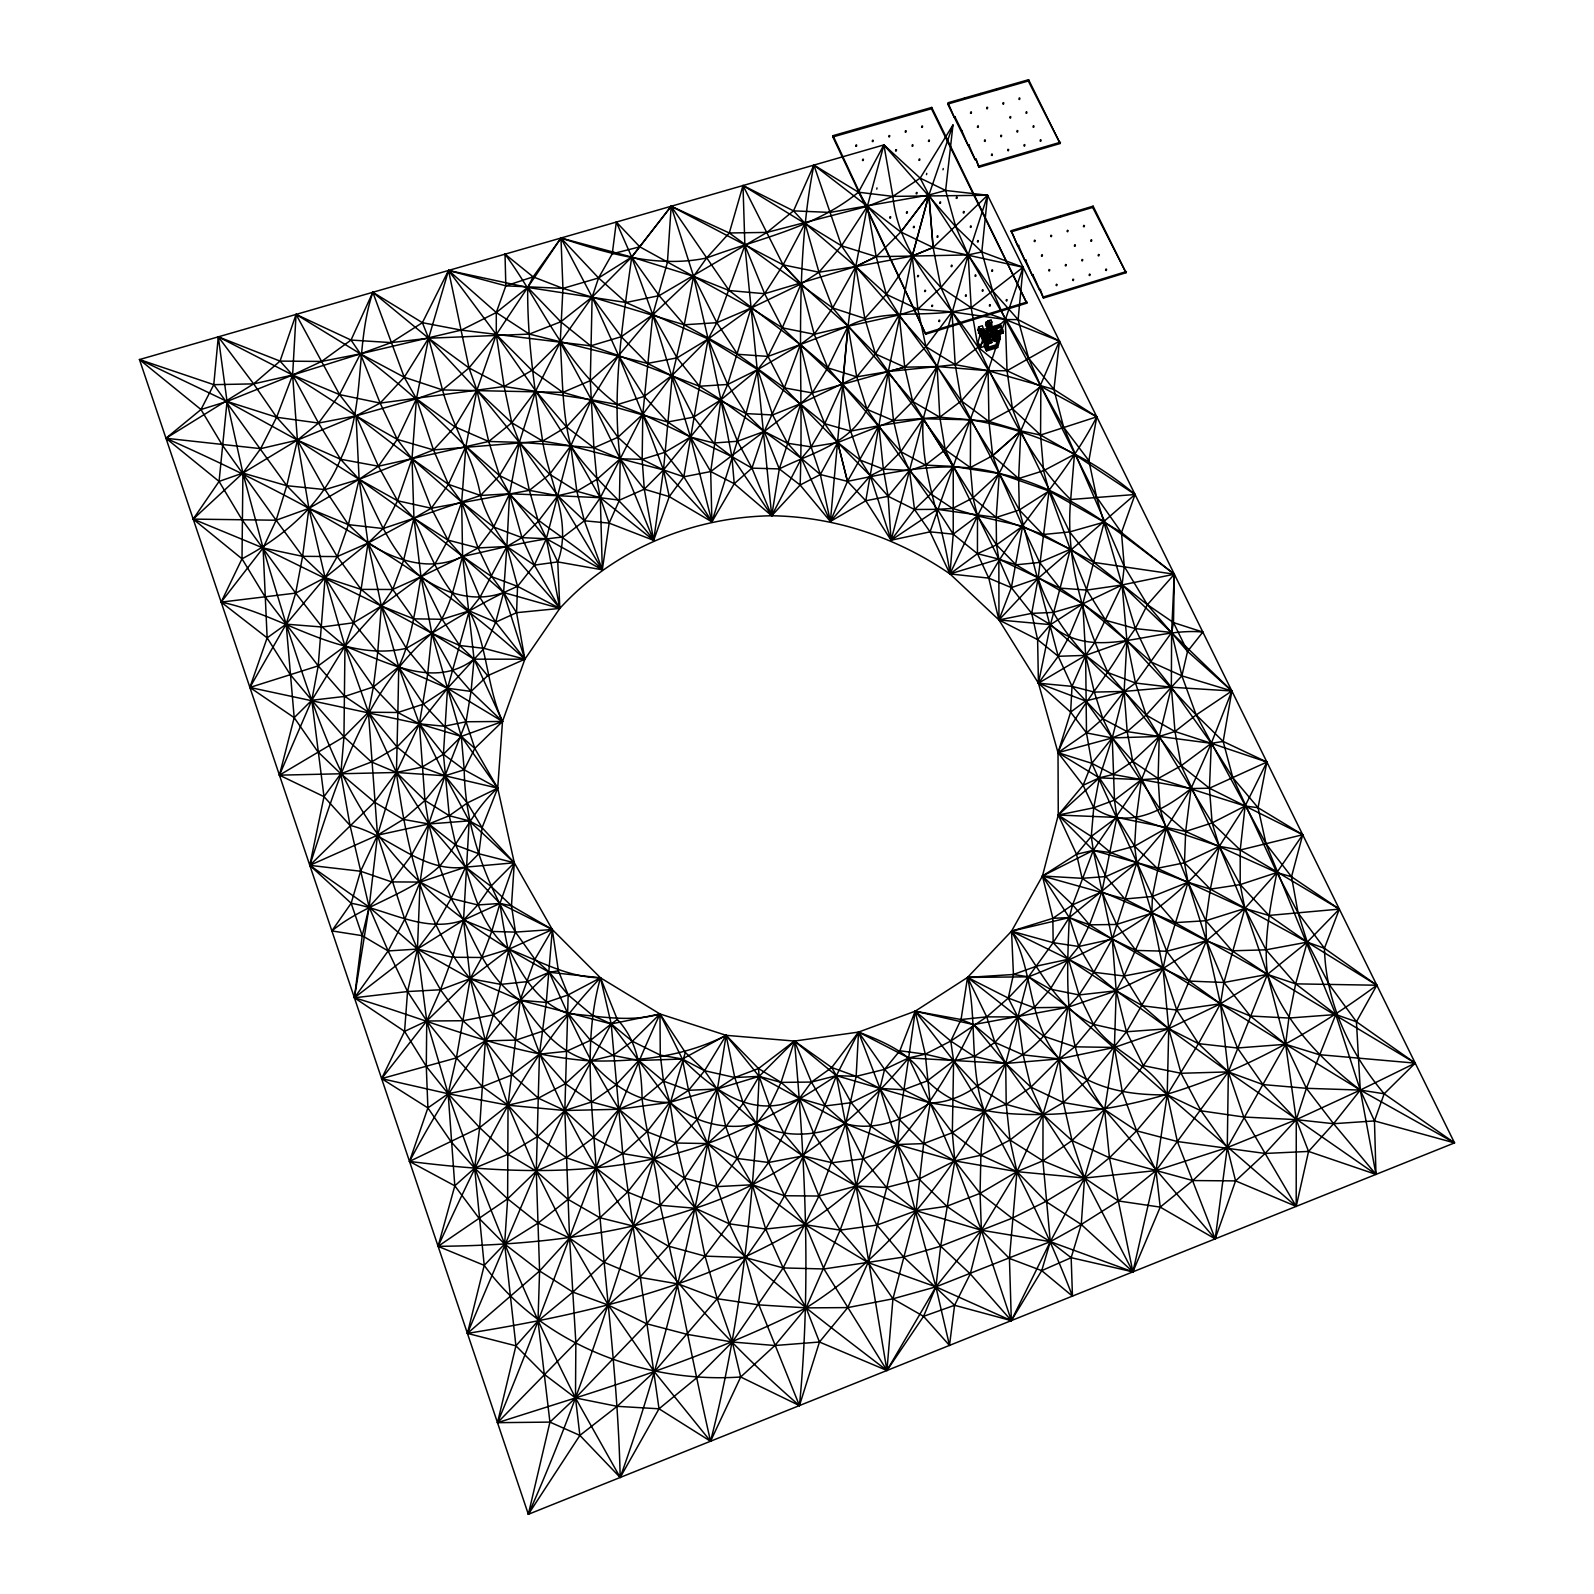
<?xml version="1.0" encoding="UTF-8"?>
<svg xmlns="http://www.w3.org/2000/svg" width="1594" height="1594" viewBox="0 0 1594 1594"><rect width="100%" height="100%" fill="white"/><g stroke="black" fill="none" stroke-linecap="round" stroke-linejoin="round"><path stroke-width="1.5" d="M280.046 361.101L292.619 375.048L356.06 415.855L412.009 458.773L461.682 502.07L506.872 546.503L534.349 565.133L557.761 561.905L602.313 569.815L609.167 523.131L600.3 497.726L596.893 479.376L593.904 447.854L590.298 380.647L592.131 297.062L598.567 277.954L612.255 253.825L616.32 222.044L631.702 257.072L652.783 314.775L690.521 437.075L710.705 471.545L734.236 483.719L771.715 515.759L800.128 485.034C803.954 378.416 792.876 270.582 813.896 165.079L858.469 192.216L892.879 196.381L987.603 195.245L968.196 254.92L937.133 366.56L912.685 401.489L832.646 307.961L729.295 232.983L671.174 206.244L631.702 257.072L592.131 297.062L560.231 342.331L531.898 370.406L504.142 386.505L469.015 367.935L428.607 338.227L372.817 292.28L351.039 340.06L321.589 361.44L292.619 375.048L276.619 417.249L260.659 448.651L242.906 473.079L263.09 547.977L286.163 624.151L294.193 717.659L279.428 775.162L340.837 773.767L371.462 761.972L397.026 746.988L419.361 723.835L447.515 688.249L484.098 648.379L495.694 622.178L516.576 612.674L559.813 608.41C613.81 549.352 692.135 517.014 771.715 515.759C835.674 516.755 897.382 537.776 949.964 573.92L998.84 559.115L1016.036 564.814L1082.824 603.787L1105.698 620.325L1126.918 640.708L1196.177 714.949L1223.176 741.449L1266.891 762.052L1245.113 806.026L1219.31 846.334L1210.324 889.153L1205.861 920.714L1206.439 940.799L1168.741 1028.648L1143.376 1065.649L1122.375 1092.149L1072.025 1140.547L1042.914 1160.831L1016.952 1171.65L980.071 1193.368L946.776 1206.279L916.052 1210.723L876.899 1225.109L840.158 1230.13L805.368 1224.75L765.678 1229.034L729.295 1223.813L695.263 1208.272L660.175 1205.283L627.618 1192.053L596.176 1168.103L566.328 1157.682L537.437 1136.582L508.028 1105.22L482.404 1086.69L456.382 1057.898L426.754 1020.997L407.546 991.548L388.119 950.941L362.237 935.678L331.851 930.916C364.627 903.937 408.343 895.051 439.506 866.279C460.666 841.253 472.561 810.17 497.707 788.133L445.005 775.78L421.912 767.172L397.026 746.988L368.413 712.219L344.842 696.399L318.222 665.874L264.943 596.634L242.009 558.797L242.906 473.079L227.045 401.449L218.298 336.832L280.046 361.101L321.589 361.44L360.443 353.848L461.244 330.117L496.292 312.524L527.694 287.438L560.968 238.024L631.702 257.072L693.569 276.34L729.175 290.546L764.642 293.714L855.759 266.577L912.246 256.076L968.196 254.92L981.804 251.932L1023.089 267.274L1018.108 319.617L1028.668 358.291L1040.862 386.366L1096.533 497.009L1121.479 532.555L1174.32 574.219L1173.503 622.596L1171.61 632.479L1171.351 687.233L1174.997 731.507L1181.214 765.738L1219.31 846.334L1240.192 884.61L1268.944 915.434L1307.239 942.134L1376.837 985.231L1356.434 1021.754L1360.28 1090.077L1375.981 1174.399L1308.554 1151.426L1265.118 1153.458L1177.368 1141.523L1136.642 1130.823L1104.622 1109.623L1059.333 1058.914L1017.849 1016.932L967.538 977.421L915.195 1011.194L858.528 1032.095L794.45 1041.061L726.087 1035.323L659.976 1013.963L600.48 977.819L552.301 929.521L511.475 905.791L490.892 886.264L465.568 867.156L428.766 823.978L396.408 772.472L368.413 712.219L344.962 646.188L325.096 577.606L308.917 508.386L297.401 440.123L292.619 375.048L296.066 314.397L351.039 340.06L391.148 342.61L428.607 338.227L529.328 334.082L647.503 363.392L746.012 413.603L764.223 431.456L801.403 458.454L820.372 474.534L847.47 481.368C896.904 471.206 949.486 459.251 999.299 473.557C1067.063 487.864 1120.562 533.492 1174.32 574.219L1171.61 632.479L1181.891 675.836L1196.177 714.949L1266.054 843.884L1335.752 1014.541L1360.28 1090.077L1374.466 1120.921L1375.981 1174.399L1228.336 1071.905L1116.198 990.771L1068.458 959.229L1011.552 931.175L967.538 977.421L961.062 1019.522L950.781 1041.061L953.611 1060.827L952.335 1132.696L954.806 1160.89L940.679 1246.189L935.897 1286.856L923.564 1316.345L886.941 1370.481L528.351 1514.3L139.475 359.567L883.893 144.915L920.176 178.13L945.64 190.463L987.603 195.245L1454.525 1142.898L886.941 1370.481L819.455 1342.028L774.863 1345.515L732.343 1342.009L687.173 1334.377L646.706 1323.797L608.37 1305.107L572.904 1292.096L539.589 1270.976L504.64 1244.057L479.156 1218.474L454.808 1185.816L409.499 1161.428L427.889 1107.91L426.295 1066.406L426.754 1020.997L417.449 949.068L420.099 882.08L428.766 823.978L445.005 775.78L466.046 721.763L471.067 691.417L474.056 659.179L462.599 556.426L461.682 502.07L465.886 446.34L476.905 390.211L496.292 334.581L527.694 287.438L533.133 276.858L560.968 238.024C607.553 253.366 657.266 268.37 706.62 257.989C758.146 238.701 815.092 227.962 858.469 192.197L883.893 144.915L955.782 226.786L981.804 251.932L992.644 290.925L1023.089 267.274L933.108 247.508L900.789 231.987L813.896 165.079L793.513 210.866L766.953 232.425L659.139 295.647L626.004 302.501L527.694 287.438L448.532 270.442L422.39 322.685L391.148 342.61L360.443 353.848L292.619 375.048L253.645 383.875L213.775 384.672L139.475 359.567L200.983 409.519L222.383 445.204L276.141 520.222L302.601 556.326L325.096 577.606L353.509 622.776L377.698 652.484L398.699 666.91L447.515 688.249L502.508 721.464L497.707 788.133L514.304 862.792L511.475 905.791L515.48 932.111L534.907 959.289L549.352 972.26L568.161 994.915L592.49 1015.338L611.199 1023.926L632.34 1041.261L660.275 1055.089L682.352 1059.014L704.588 1070.71L734.754 1077.524L759.123 1076.368L781.04 1082.386L811.426 1082.067L836.392 1075.651L856.157 1076.349L884.59 1069.355L908.68 1057.918L925.277 1054.172L950.781 1041.061L986.706 1016.872L1008.285 998.083L1028.469 976.823L1053.156 942.672L1069.275 917.586L1072.642 904.814L1093.285 850.359L1141.404 779.665L1159.236 736.448L1171.351 687.233L1181.891 675.836L1187.55 651.388L1202.832 632.061L1173.503 622.596L1147.401 604.704L1094.022 562.423L1042.914 534.528L996.19 517.472L937.352 509.343L914.498 509.482L888.137 496.292L870.304 475.789L784.328 387.88L737.524 354.267L684.244 324.777L562.941 288.394L533.133 276.858L505.019 254.143L505.836 285.844L496.292 312.524L496.292 334.581L504.142 386.505L511.794 422.769L519.345 442.355L529.367 490.354L538.294 521.258L557.761 561.905L559.813 608.41L524.884 659.199L502.508 721.464L474.793 748.403L464.213 769.782C465.05 827.684 485.791 882.996 515.48 932.111L508.924 949.207L493.263 1014.88L485.353 1040.862L479.655 1127.635L474.653 1168.123L484.217 1265.357L467.421 1333.381L515.918 1345.834L543.913 1374.068L575.494 1397.938L620.186 1477.479L659.019 1408.797L696.698 1377.854L732.343 1342.009L783.152 1267.927L818.918 1196.038L845.677 1123.77L856.157 1076.349L858.528 1032.095C885.587 1042.376 912.804 1054.052 927.329 1080.871C957.775 1111.835 1002.088 1114.943 1043.034 1114.505C1165.114 1111.596 1280.141 1056.762 1376.837 985.231L1324.435 948.271L1307.239 942.134L1210.324 889.153L1188.048 882.259L1110.739 852.611L1093.285 850.359L1076.528 854.264L1042.456 876.003L1011.552 931.175L1013.425 974.492L1008.285 998.083L1017.849 1016.932L1023.149 1054.889L1030.919 1087.168L1043.034 1114.505L1084.538 1178.046L1132.896 1271.853L1160.213 1207.116L1192.87 1180.556L1227.28 1147.6L1285.601 1044.289L1288.869 1018.048L1295.663 983.857L1307.239 942.134L1339.339 909.118L1291.519 876.76L1276.854 872.556L1185.677 831.43L1116.836 817.423L1058.257 815.052L1042.456 876.003L1052.857 918.323L1053.156 942.672L1068.458 959.229L1093.823 972.26L1116.198 990.771L1142.46 1005.794L1168.741 1028.648L1198.509 1043.632L1228.336 1071.905L1262.986 1084.578L1306.403 1088.303L1360.28 1090.077L1384.17 1093.783L1454.525 1142.898L1374.466 1120.921L1333.58 1123.71L1296.261 1119.646L1243.758 1117.015L1201.039 1110.819L1167.206 1094.799L1067.9 1007.288L1028.469 976.823L1013.425 974.492L967.538 977.421C977.341 1021.654 968.993 1068.299 984.434 1111.397C1017.709 1171.012 1048.055 1232.341 1072.463 1296.141L1041.719 1270.637L1009.44 1258.443L981.386 1230.229L946.776 1206.279L919.021 1179.022L897.462 1144.512L879.968 1088.443L858.528 1032.095L831.749 1067.522L811.426 1082.067L799.491 1098.386L784.148 1133.772L768.607 1162.484L752.328 1184.76L729.295 1223.813L705.026 1256.132L678.367 1284.007L646.706 1323.797L575.494 1397.938L549.93 1422.107L528.351 1514.3L579.877 1435.397L617.157 1406.326L654.357 1371.737L717.22 1298.711L765.678 1229.034L784.487 1195.739L813.817 1133.752L836.392 1075.651L858.528 1032.095L908.68 1057.918L1005.714 1063.457L1059.333 1058.914L1114.405 1047.437L1168.741 1028.648L1220.486 1003.782L1267.429 974.392L1307.239 942.134L1298.094 912.944L1291.519 876.76L1302.696 834.738L1258.045 807.7L1232.839 777.733L1211.301 743.322L1171.351 687.233L1151.446 662.168L1126.918 640.708L1082.824 603.787L1059.871 588.106L998.84 559.115L977.441 553.676L953.232 534.169L937.352 509.343L866.977 409.339C850 444.527 811.226 452.835 779.307 468.915L751.95 468.138L731.885 456.581L642.781 414.36L617.476 404.557L591.354 399.735L504.142 386.505L380.149 403.103L339.542 394.595L292.619 375.048L218.298 336.832L213.775 384.672L200.983 409.519L165.975 438.27L219.075 481.408L242.009 519.704L295.667 593.107L322.108 627.02L344.962 646.188L373.394 686.934L397.882 712.498L419.361 723.835L461.284 736.428L474.793 748.403L497.707 788.133L482.105 827.684L478.798 853.746L465.568 867.156L451.102 898.418L435.839 924.918L417.449 949.068L354.406 997.784L404.577 1031.378L426.295 1066.406L448.153 1093.743L479.655 1127.635L507.928 1154.295L536.281 1171.172L568.022 1199.365L599.922 1217.756L633.635 1226.145L668.344 1246.11L705.026 1256.132L745.175 1257.527L783.152 1267.927L823.939 1268.963L903.678 1257.068L940.679 1246.189L1012.09 1218.234L1045.843 1201.458L1084.538 1178.046L1109.444 1157.782L1136.642 1130.823L1167.206 1094.799L1198.509 1043.632L1220.486 1003.782L1223.933 982.482L1244.874 908.46L1276.854 872.556L1302.696 834.738L1209.447 788.213L1181.214 765.738L1124.129 691.437L1107.91 672.568L1085.634 655.373L1050.486 624.649L1031.697 613.371L1011.353 587.648L998.84 559.115L945.242 449.747L875.425 353.948L848.028 326.232L801.065 283.891L783.112 264.883L743.003 185.522L729.295 232.983L706.62 257.989L693.569 276.34L652.783 314.775L618.592 355.582L591.354 399.735L570.752 445.921L546.343 538.732L534.349 565.133L517.552 586.353C478.499 603.209 443.112 627.199 406.331 648.32C341.734 662.984 282.696 614.547 221.148 602.133L242.009 558.797C283.513 537.039 322.486 503.565 340.538 459.231C366.56 406.649 354.446 347.492 372.817 292.28L422.39 322.685L461.244 330.117L590.677 345.858L618.592 355.582L699.467 386.246L720.906 399.815L764.223 431.456L787.536 443.252L811.107 446.878L837.727 442.514L893.517 420.637L939.783 417.19L988.938 421.474L1020.778 430.878L1040.563 435.042L1074.456 454.37L1135.048 494.499L1121.479 532.555L1124.268 566.468L1122.096 584.958L1126.918 640.708L1135.486 683.029L1146.146 715.068L1212.117 822.902L1219.31 846.334L1244.874 908.46L1267.429 974.392L1285.601 1044.289L1296.261 1119.646L1296.201 1206.399L1235.569 1180.895L1192.87 1180.556L1109.444 1157.782L1072.025 1140.547L1043.034 1114.505L1005.714 1063.457L973.536 1024.603L961.062 1019.522L915.195 1011.194L899.853 1050.765L884.59 1069.355L856.197 1186.056L840.158 1230.13L806.106 1307.877L774.863 1345.515L740.692 1376.997L710.545 1441.235L659.019 1408.797L617.157 1406.326L575.494 1397.938L497.487 1422.685L515.918 1345.834L504.64 1244.057L507.629 1198.847L508.028 1105.22L520.182 1000.215L534.907 959.289L552.301 929.521L514.304 862.792L482.105 827.684L467.301 802.958L445.005 775.78L419.361 723.835L398.699 666.91L381.384 606.019L368.015 543.096L359.128 479.316L356.06 415.855L339.542 394.595L296.066 314.397L280.046 361.101L253.645 383.875L165.975 438.27C294.392 495.395 420.597 563.798 524.884 659.199L487.625 675.736L471.067 691.417L447.515 688.249L427.65 674.202L406.331 648.32L381.384 606.019L361.101 589.381L337.211 556.585L308.917 508.386L286.781 485.712L213.775 384.672M987.284 342.451L986.686 341.275L987.045 342.531M988.818 341.993L988.499 340.817M998.502 338.984L997.465 339.143M1023.089 267.274L988.121 370.705L953.232 466.464L953.232 534.169L949.964 573.92L998.96 619.946L1038.431 683.208L1070.63 712.119L1086.49 732.921L1091.85 763.327L1152.382 896.505L1175.037 922.647L1267.429 974.392L1415.233 1063.138L1384.17 1093.783L1374.466 1120.921M985.989 339.761L984.833 342.471M351.039 340.06L360.443 353.848L339.542 394.595L318.541 423.048L297.401 440.123L286.781 485.712L276.141 520.222L263.09 547.977L267.134 637.859L249.879 687.452L318.222 665.874L344.962 646.188C385.13 661.271 433.787 690.102 474.056 659.179L524.884 659.199L516.576 612.674L517.552 586.353L506.872 546.503L509.562 493.781L519.345 442.355L535.723 390.948L560.231 342.331L562.941 288.394L560.968 238.024L598.567 277.954L626.004 302.501L708.134 339.004L757.708 369.569L824.716 423.665L837.727 442.514L860.342 460.168L883.335 469.134L909.497 470.449L925.516 465.089L945.242 449.747L970.567 419.78C1030.68 429.802 1088.563 454.808 1135.048 494.499L1038.132 578.363L998.96 619.946L1037.614 639.612L1058.217 656.29L1072.025 686.356L1102.849 718.774L1112.253 737.942L1160.113 809.254L1166.111 828.282L1188.048 882.259L1205.861 920.714L1232.082 950.801L1267.429 974.392L1295.663 983.857L1376.837 985.231M858.469 192.197L867.355 206.343L940.938 287.498L971.184 307.722L992.644 290.925L1018.108 319.617L1059.472 341.116L1020.778 430.878L1018.626 478.539L1019.323 509.98L1058.217 656.29L1038.431 683.208L1058.017 752.667L1058.257 815.052L1076.528 854.264L1082.107 878.314L1101.892 891.803L1175.037 922.647L1205.861 920.714L1244.874 908.46L1268.944 915.434L1339.339 909.118L1324.435 948.271C1325.829 1002.706 1349.62 1052.558 1384.17 1093.783M1454.525 1142.898L1360.28 1090.077L1285.601 1044.289L1250.274 1015.996L1220.486 1003.782L1176.771 1010.038L1142.46 1005.794L1124.069 976.006L1112.253 939.085L1093.285 850.359L1091.272 836.432L1093.723 807.779L1083.123 785.284L1058.017 752.667L1070.63 712.119L1072.025 686.356L1085.634 655.373L1094.142 643.259L1122.096 584.958L1096.533 497.009L1088.881 460.646L1096.772 416.831L1053.933 389.434L1028.668 358.291L968.196 254.92L928.903 195.006L920.176 178.13L952.973 124.99L945.64 190.463L955.782 226.786L968.196 254.92L992.644 290.925M952.973 124.99L928.903 195.006L900.789 231.987L876.202 256.654L855.759 266.577L818.977 272.215L783.112 264.863L671.174 206.244L667.428 262.333L652.783 314.775L642.781 414.36L642.163 459.351L644.295 489.179L653.679 540.346L609.167 523.131L584.38 520.78L557.8 495.714L519.345 442.355L476.905 390.211L428.607 338.227L422.39 322.685M920.176 178.13L892.879 196.381L883.893 144.915L867.355 206.343L841.493 245.795L818.977 272.215L801.065 283.891L751.073 308.06L708.134 339.004L672.329 375.148L642.781 414.36L620.205 458.833L596.893 479.376L576.849 491.271L557.8 495.714L538.294 521.258L521.975 537.636L506.872 546.503L479.894 597.471L469.234 610.881L447.515 688.249L443.431 754.281L449.269 815.729L455.844 845.159L465.568 867.156L499.958 903.459L552.301 929.521L546.284 1002.447L539.449 1054.152L536.281 1171.172L539.589 1270.976L537.995 1320.988L549.93 1422.107L579.877 1435.397L620.186 1477.479C671.492 1334.337 702.934 1185.318 726.087 1035.323C684.244 1056.802 636.743 1061.903 590.278 1060.907C508.167 1055.029 432.432 1020.917 354.406 997.784L362.237 935.678L369.131 907.066L377.519 835.196L396.408 772.472L419.361 723.835L427.65 674.202L431.835 633.256L421.015 576.749L413.942 518.229L412.009 458.773L416.452 398.819L428.607 338.227L448.532 270.442L505.836 285.844L562.941 288.394L598.567 277.954L631.702 257.072L671.174 206.244L729.175 290.546L800.347 344.543L827.764 367.835L900.809 451.66L909.497 470.449L930.757 493.921L952.574 508.446L977.501 515.898L1022.631 526.239L1070.311 549.312L1122.096 584.958L1231.863 690.979L1223.176 741.449L1232.839 777.733L1276.854 872.556L1298.094 912.944L1324.435 948.271M813.896 165.079L841.493 245.795L855.759 266.577L848.028 326.252L827.764 367.835L812.282 392.941L800.826 403.581L764.223 431.456L737.464 441.259L713.813 443.012L690.521 437.075L667.667 421.992L562.881 392.383L442.534 389.932L416.452 398.819L397.265 439.386L378.396 466.225L359.128 479.316L348.389 524.645L337.211 556.585L325.096 577.606L286.163 624.151L249.879 687.452L294.193 717.659L317.804 751.71L340.837 773.767L396.408 772.472L445.005 775.78L469.194 820.87L463.535 920.097L452.457 957.237L440.522 989.754L426.754 1020.997L448.153 1093.743L454.808 1185.816L438.091 1246.329L484.217 1265.357C541.502 1344.539 644.893 1383.632 740.692 1376.997L799.451 1405.589C811.226 1284.326 805.309 1162.165 794.45 1041.061L758.525 1068.538L734.754 1077.524L717.101 1089.001L669.859 1102.331L618.97 1109.265L564.834 1110.52L508.028 1105.22L448.153 1093.743L381.624 1078.62L404.577 1031.378L407.546 991.548L417.449 949.068L404.737 919.26L377.519 835.196L368.413 712.219L373.394 686.934L377.698 652.484L381.384 606.019L392.742 589.481L403.461 560.729L413.942 518.229L431.316 508.247L529.367 490.354L557.8 495.714L600.3 497.726L619.428 500.157L644.295 489.179L663.483 469.931L720.906 399.815L757.708 369.569L800.347 344.543L814.215 334.262L832.646 307.961L855.759 266.577L867.335 206.343L892.879 196.381C898.697 256.813 946.278 299.154 978.058 347.213C1004.061 400.373 1027.552 457.777 1070.69 499.52C1065.171 559.155 1083.362 618.93 1107.91 672.568L1135.486 683.029L1171.351 687.233L1231.863 690.979L1211.301 743.322L1191.037 788.552L1166.111 828.282L1136.841 862.693L1069.275 917.586L1011.552 931.175C1033.809 971.742 1027.751 1023.089 1059.333 1058.914C1087.208 1088.323 1128.333 1095.556 1167.206 1094.799L1296.201 1206.399L1308.554 1151.426L1333.58 1123.71L1360.28 1090.077L1415.233 1063.138L1356.434 1021.754L1335.752 1014.541L1295.663 983.857L1265.975 949.825L1244.874 908.46L1240.192 884.61L1240.232 850L1245.113 806.026L1158.121 778.549L1132.716 761.314L1112.253 737.942L1085.594 700.962L1038.431 683.208L1037.614 639.612L1031.697 613.371L1038.132 578.363L1049.031 490.992L1043.592 470.708L1040.563 435.042L1040.862 386.366L1005.316 319.517L992.644 290.925M1018.108 319.617L1005.316 319.517L952.016 311.866L917.845 309.156L899.155 314.954L848.028 326.252L842.529 384.333L824.716 423.685L811.107 446.878L801.403 458.454L771.715 515.759L744.876 245.297L743.003 185.522L793.513 210.866L805.07 223.399L855.759 266.577L925.955 346.735L937.133 366.56L909.497 470.449L888.137 496.312L865.781 500.775L830.374 521.477L848.028 326.232C885.806 306.606 931.175 319.836 971.164 307.722L1005.316 319.517L1059.472 341.116L1053.933 389.434L1063.616 427.232L1124.268 566.468L1147.401 604.704L1187.55 651.388L1231.863 690.979L1196.177 714.949L1174.997 731.507L1159.236 736.448L1112.253 737.942L1086.49 732.921L1058.017 752.667L1099.362 777.852L1114.485 800.148L1136.263 818.36L1219.31 846.334L1240.232 850L1339.339 909.118M793.513 210.866L830.036 212.42L928.903 195.006L912.246 256.076L888.336 371.522L866.977 409.339L856.735 376.861L848.028 326.232L800.347 344.563L784.328 387.88L764.223 431.456L710.705 471.545L683.806 476.805L663.483 469.931L570.752 445.921L542.637 441.08L433.488 449.926L359.128 479.316L308.917 508.386L302.601 556.326L295.667 593.107L286.163 624.151C316.509 716.324 346.057 814.594 420.099 882.08C457.578 919.638 503.146 946.876 549.352 972.26C577.646 1037.873 609.486 1102.191 653.679 1158.778C717.659 1243.3 803.675 1306.462 886.941 1370.481L892.939 1298.811L916.052 1210.723L923.663 1143.615L930.199 1102.928L925.277 1054.172L915.195 1011.194L973.536 1024.603L1067.9 1007.288L1116.198 990.771L1163.042 968.514L1206.439 940.799L1244.874 908.46L1157.204 868.312L1093.285 850.359L1058.257 815.052L1083.123 785.284L1091.85 763.327L1112.253 737.942L1124.129 691.437L1126.918 640.708L1135.326 628.594L1147.401 604.704L1174.32 574.219L1094.022 562.423L1069.614 531.938L1020.758 430.878L1012.429 408.682L952.016 311.866L940.938 287.498L933.108 247.508L928.903 195.006L945.64 190.463M242.009 558.797L193.193 519.106L219.075 481.408L227.045 401.449L292.619 375.048L318.541 423.048L340.538 459.231L359.128 479.316L413.942 518.229L447.974 540.107L462.599 556.426L503.604 592.53L516.576 612.674M981.804 251.932L987.603 195.245L933.108 247.508L912.246 256.076L876.202 256.654L841.493 245.795L743.003 185.522M729.295 232.983L766.953 232.405L867.335 206.343L876.202 256.654L855.759 266.577L886.304 294.352L899.155 314.954L937.133 366.56L939.802 417.19L945.242 449.747L970.367 467.56L992.683 455.645L1020.758 430.878L977.501 515.898L953.232 534.169L930.059 531.838L891.086 540.227L909.497 470.449L914.518 509.482L930.059 531.838L949.964 573.92L988.758 578.124L1011.353 587.648L1038.132 578.363C1053.315 625.027 1087.228 660.673 1124.129 691.437L1127.177 731.606L1132.716 761.314L1184.462 862.792L1210.324 889.153L1240.192 884.61L1276.854 872.556C1270.338 906.03 1263.384 940.161 1267.429 974.392C1285.023 1022.212 1320.45 1059.611 1360.28 1090.077L1296.261 1119.646L1265.118 1153.458L1235.569 1180.895L1215.186 1238.877L1104.622 1109.623L1063.337 1102.53L1030.919 1087.168L1005.714 1063.457L974.293 1056.523L950.781 1041.061L915.195 1011.194L908.68 1057.918C852.212 1126.022 779.924 1180.496 695.263 1208.272C612.614 1236.645 525.064 1245.512 438.091 1246.329L507.629 1198.847L536.281 1171.172L566.328 1157.682L593.546 1137.598L618.97 1109.265L642.103 1098.963L663.483 1081.15L682.352 1059.014L726.087 1035.323L758.525 1068.538L759.123 1076.368L769.723 1106.216L784.148 1133.772L802.838 1155.969L818.918 1196.038L840.158 1230.13L868.033 1262.568L892.939 1298.811L923.564 1316.345L949.506 1345.436L954.567 1305.287L970.268 1273.905L981.386 1230.229L980.071 1193.368L980.888 1155.232L984.434 1111.397L1005.714 1063.457L1028.469 976.823C1100.996 948.569 1172.307 910.513 1219.31 846.334L1184.462 862.792L1157.204 868.312L1134.609 846.175L1116.836 817.423L1114.485 800.148L1112.253 737.942L1127.177 731.606L1146.146 715.068L1171.351 687.233L1124.129 691.437L1094.341 692.095L1072.025 686.356L1038.431 683.208L1050.486 624.649L1070.311 549.312L1049.031 490.992L999.299 473.557L953.232 466.444L925.516 465.089L900.809 451.66L893.517 420.637L888.316 371.502L904.734 367.178L937.133 366.56L955.224 364.647L988.121 370.705L1053.933 389.434M915.195 1011.194L953.611 1060.827L984.434 1111.397L1010.018 1140.009L1042.914 1160.831L1084.538 1178.046L1118.49 1200.979L1160.213 1207.116L1215.186 1238.877L1227.28 1147.6L1228.336 1071.905L1220.486 1003.782L1206.439 940.799L1188.048 882.259L1184.462 862.792L1185.677 831.43L1191.037 788.552L1209.447 788.213L1266.891 762.052L1258.045 807.7L1266.054 843.884L1291.519 876.76M988.22 340.797L988.579 342.072M832.865 136.945L833.044 135.669L931.713 107.436L1026.815 303.159L925.735 334.182L832.865 136.945L931.454 108.731L931.713 107.436M985.311 338.048L986.028 339.383M912.685 401.489L904.734 367.178L875.425 353.948L864.825 318.481L832.646 307.961L818.977 272.215L805.07 223.399L783.112 264.883L764.642 293.714L751.073 308.06L716.822 322.685L684.244 324.777L659.139 295.647L631.702 257.072C622.656 323.861 611.578 391.367 620.205 458.833L600.3 497.726L602.313 569.815L546.343 538.732L509.562 493.781L499.52 475.57L488.72 441.478L476.905 390.211L469.015 367.935L448.532 270.442L496.292 334.581L535.723 390.948L570.752 445.921L600.3 497.726L653.679 540.346L663.483 469.931L672.329 375.148L684.244 324.777L693.569 276.34L671.174 206.244M855.759 146.309L855.958 145.034M856.476 146.349L856.675 145.074M862.493 160.516L862.693 159.241M863.211 160.556L863.41 159.28M579.877 1435.397L575.494 1397.938L575.852 1342.546L569.556 1238.08L564.834 1110.52L568.161 994.915L558.398 970.846L552.301 929.521L508.924 949.207L470.21 978.676L440.522 989.754L407.546 991.548L354.406 997.784L369.131 907.066L350.022 825.393L340.837 773.767L343.965 736.807L344.962 646.188L353.509 622.776L361.101 589.381L368.015 543.096L383.098 528.531L397.583 500.775L412.009 458.773L397.265 439.386L380.149 403.103L360.443 353.848L296.066 314.397M505.019 254.143C542.119 304.574 565.511 366.461 617.476 404.557L644.195 396.408L672.329 375.148L693.689 417.13L713.813 443.012L731.885 456.581L771.715 515.759L779.307 468.915L800.826 403.581L856.735 376.861L888.316 371.502L937.133 366.56L988.121 370.705L1007.009 370.744L1040.862 386.366L1096.792 416.831C1067.183 474.813 1019.921 521.338 988.758 578.124L998.96 619.946L1050.486 624.649C1094.201 663.343 1152.402 626.86 1202.832 632.061M872.297 141.547L872.516 140.272M873.014 141.587L873.233 140.312M876.78 189.148L876.979 187.893M888.794 136.805L889.014 135.53M889.512 136.845L889.731 135.57M961.341 400.871L955.224 364.647L952.016 311.866L925.955 346.735L904.734 367.178L888.336 371.522L865.781 500.775L891.086 540.227L937.352 509.343L952.574 508.446L973.037 497.826L999.299 473.557L992.683 455.645L937.133 366.56L961.341 400.871L988.101 370.705L988.938 421.474L992.683 455.645L1018.626 478.539L1043.592 470.708L1074.456 454.37L1070.69 499.52L1135.048 494.499M895.589 150.932L895.808 149.657M896.286 150.972L896.525 149.697M889.751 217.999L889.97 216.764M905.233 132.083L905.452 130.788M890.468 218.039L890.687 216.804M905.93 132.123L906.169 130.828M912.047 146.17L912.286 144.895M912.764 146.21L913.003 144.934M921.611 127.361L921.85 126.085M906.428 213.078L906.667 211.843M922.328 127.4L922.567 126.125M907.165 213.118L907.404 211.882M918.901 160.336L919.14 159.081M919.618 160.376L919.858 159.121M916.151 193.751L916.391 192.495M916.869 193.791L917.108 192.535M928.465 141.428L928.704 140.152M929.182 141.468L929.422 140.192M913.362 227.603L913.601 226.368M914.099 227.623L914.338 226.408M926.512 174.623L926.752 173.367M362.237 935.678L351.158 903.26L309.794 865.343L324 796.641L311.786 700.264L318.222 665.874L325.096 577.606L368.015 543.096L413.942 518.229L480.531 495.475L509.562 493.781L557.8 495.714L602.313 569.815C573.72 541.203 536.341 524.287 509.562 493.781C464.432 442.494 415.317 394.694 360.443 353.848L404.238 377.24L442.534 389.932C452.357 426.475 473.856 457.777 480.531 495.475C493.542 541.263 531.121 572.525 559.813 608.41L503.604 592.53C475.032 603.05 444.905 593.825 421.015 576.749C389.673 552.6 376.881 513.168 359.128 479.316L297.401 440.123L227.045 401.449L139.475 359.567M917.546 276.659L917.805 275.443M918.283 276.698L918.523 275.483M942.971 169.801L943.249 168.546M955.185 116.621L954.726 118.275L961.361 131.724M939.663 203.275L939.922 202.02M940.38 203.315L940.639 202.059M372.817 292.28L404.238 377.24L416.452 398.819L433.488 449.926L448.432 484.357L461.682 502.07L447.974 540.107L434.584 564.714L421.015 576.749L381.384 606.019L344.962 646.188L311.786 700.264L279.428 775.162L324 796.641L350.022 825.393C390.391 835.077 421.254 873.153 465.568 867.156C474.434 896.904 483.819 928.844 508.924 949.207C539.171 960.664 567.066 977.401 600.48 977.819C583.085 1039.886 592.032 1104.881 596.176 1168.103C603.13 1271.315 617.914 1373.948 620.186 1477.479M924.58 291.503L924.839 290.307M925.317 291.543L925.576 290.347M937.033 237.207L937.292 235.972M937.75 237.247L938.009 236.012M962.099 130.628L961.64 132.282L968.315 145.791L961.919 130.987M557.761 561.905C572.664 520.899 548.715 481.149 542.637 441.08C534.727 390.132 527.176 339.183 527.694 287.438L560.769 321.789L590.677 345.858L621.261 336.713L652.783 314.775L677.052 357.893L699.467 386.246L683.806 476.805L669.261 496.631L653.679 540.346C628.813 506.155 594.303 481.089 570.752 445.921C561.965 412.169 562.602 376.901 560.231 342.331L591.354 399.735L620.205 458.833L653.679 540.346M970.487 113.313L970.766 112.018M971.184 113.353L971.463 112.058M249.879 687.452L419.361 723.835L424.94 800.447L428.766 823.978L439.506 866.279L451.102 898.418L463.535 920.097L470.21 978.676L485.353 1040.862L508.028 1105.22L536.281 1171.172L569.556 1238.08L608.37 1305.107L654.357 1371.737L710.545 1441.235C741.11 1321.964 753.942 1199.166 759.123 1076.368L726.087 1035.323L704.588 1070.71L688.568 1090.316L669.859 1102.331L647.025 1131.7L622.756 1153.618L596.176 1168.103L568.022 1199.365L538.114 1223.076L504.64 1244.057L484.217 1265.357M925.735 334.182L833.044 135.669M931.653 306.427L931.912 305.251M932.39 306.466L932.649 305.291M956.201 198.393L956.48 197.138M956.918 198.433L957.197 197.178M969.052 144.695L968.594 146.349L975.289 159.918L968.873 145.074M977.421 127.281L977.7 125.986M978.098 127.42L978.417 126.026M938.766 321.43L939.065 320.135M951.12 266.537L951.419 265.202M963.214 212.799L963.533 211.444M986.666 108.651L986.985 107.236M951.817 266.696L952.136 265.361M963.912 212.958L964.231 211.603M976.046 158.842L978.935 167.29L1060.149 143.5L1028.608 79.7L1012.907 84.203L1012.588 85.498L1028.289 80.995L1028.608 79.7M987.344 108.79L987.662 107.396M939.484 321.589L939.763 320.294M218.298 336.832L253.645 383.875L276.619 417.249L297.401 440.123L340.538 459.231L378.396 466.225L488.72 441.478L519.345 442.355L549.711 474.275L576.849 491.271L600.3 497.726L584.38 520.78L563.16 537.019C529.088 540.047 495.993 549.512 462.599 556.426C431.077 572.266 396.029 560.869 368.015 543.096L337.211 556.585L302.601 556.326L263.09 547.977L221.148 602.133L267.134 637.859L290.128 674.401L311.786 700.264L343.965 736.807L371.462 761.972L396.408 772.472L424.94 800.447L449.269 815.729L469.194 820.87L514.304 862.792L499.958 903.459C527.734 1102.769 650.133 1276.216 799.451 1405.589L819.455 1342.028L847.749 1307.598L868.033 1262.568L897.462 1144.512L899.474 1119.646L908.68 1057.918L930.199 1102.928L954.806 1160.89L980.071 1193.368L1012.09 1218.234L1050.307 1241.666L1071.168 1257.686L1132.896 1271.853L1156.009 1170.594L1167.206 1094.799L1168.741 1028.648L1163.042 968.514L1151.844 913.203L1136.841 862.693L1134.609 846.175L1136.263 818.36L1141.404 779.665L1158.121 778.549L1181.214 765.738L1211.301 743.322L1223.176 741.449M984.415 141.189L984.713 139.913M978.935 167.29L975.847 159.221M985.072 141.468L985.371 140.192M970.308 227.165L970.587 225.95M970.965 227.444L971.264 226.209M1002.845 103.889L1003.144 102.594M991.428 155.295L991.727 154.02M1003.483 104.148L1003.802 102.853M992.086 155.554L992.385 154.299M1000.673 136.466L1000.972 135.191M1001.331 136.725L1001.63 135.45M977.401 241.73L977.7 240.515M965.386 296.046L965.685 294.85M978.058 242.009L978.357 240.774M966.064 296.325L966.362 295.129M1009.839 117.797L1010.138 116.501M1010.496 118.056L1010.795 116.76M974.99 276.121L975.289 274.925M975.667 276.4L975.966 275.204M1018.925 99.266L1019.243 97.971M1019.582 99.525L1019.901 98.23M1007.707 150.533L1008.006 149.278M1008.364 150.812L1008.663 149.537M1016.872 131.764L1017.191 130.489M1017.53 132.023L1017.849 130.748M1025.958 113.134L1026.277 111.839M1026.616 113.393L1026.934 112.098M982.163 290.945L982.462 289.749M982.84 291.224L983.139 290.028M991.687 271.06L991.986 269.864M1023.926 145.791L1024.245 144.536M992.365 271.339L992.663 270.143M1024.583 146.07L1024.922 144.795M985.829 340.957L984.315 346.416L980.589 347.572L982.621 339.741L977.879 329.858L978.636 326.909L982.382 325.754L983.916 330.855M993.939 335.836L982.88 339.263L979.772 330.536L988.021 328.244M978.636 326.909L980.509 330.815L979.393 332.01M1033.012 127.062L1033.35 125.787M1033.669 127.321L1034.008 126.046M981.386 332.628L982.88 336.135L980.569 333.106M982.88 331.99C978.935 335.975 990.253 335.119 983.677 332.05C980.011 339.821 993.421 328.364 980.728 332.508L978.058 342.252L980.589 347.572M989.376 305.829L989.675 304.653M1002.387 330.357L982.103 336.613L1002.427 330.177C1000.374 318.88 964.908 342.73 1000.773 327.029M990.053 306.108L990.352 304.932M983.956 331.672L1000.992 326.252L1000.036 324.299L991.886 327.049M982.88 339.263L979.772 330.536M985.092 333.285L986.626 332.807L987.802 335.238L986.268 335.716L985.172 332.987L986.766 332.488L987.941 334.939M990.053 323.821L987.184 324.379L988.121 320.812L991.189 319.876L992.265 327.607L989.157 328.663M992.325 327.946L989.177 329.261L988.121 320.812M988.141 345.101L984.773 346.137L984.156 344.862L985.769 338.785M986.268 335.716L985.172 332.987M986.706 334.74L985.132 331.612M987.842 331.213L989.396 334.282M986.467 342.112L987.224 337.669M985.909 341.853L987.802 342.132M997.983 331.831L999.159 334.242L995.971 344.862L987.822 347.392L986.028 343.646L987.523 343.009L987.662 338.546M986.945 346.456L985.809 344.523L987.523 343.248A3.905 3.327 13.9 0 1 986.088 341.973M1040.105 141.069L1040.444 139.794M1040.762 141.328L1041.101 140.073M998.183 337.828L999.02 336.932L999.677 339.243L997.147 335.158L998.681 334.68L1000.275 337.968L997.665 347.492L986.507 350.959L989.017 341.455L987.443 338.167M989.197 341.056L990.093 336.653L986.905 338.048L985.849 335.856L982.701 336.832L982.183 338.825L985.889 337.769L986.547 339.343M992.404 327.547L995.154 327.388L994.517 329.799M987.822 347.392L990.751 336.792M991.388 333.863L992.604 335.657L995.692 334.7L996.629 331.153L993.56 332.11L992.604 335.657M992.325 333.365L990.591 330.257L992.305 333.465M992.863 330.695L994.158 326.431L995.054 327.168M993.5 329.46L995.473 332.449M994.915 329.679L995.632 326.969L996.808 329.4L994.596 330.078L995.772 332.508M997.824 339.323L994.636 340.06L993.56 332.11M1018.686 245.197L1018.168 246.791L1025.101 260.838L1018.486 245.576M1006.113 300.708L1006.432 299.513M999.159 334.242L1003.144 333.007L1000.036 324.299M1006.79 300.987L1007.109 299.792M998.083 337.231L998.681 334.68M1000.992 326.252L980.669 332.668M900.809 231.987L928.903 195.006L912.246 256.076L886.304 294.352L864.825 318.481L855.759 266.577M1002.606 329.56L982.263 335.995L1002.606 329.56L1003.144 333.007M1025.918 259.822L1025.4 261.436L1032.374 275.563L1025.719 260.22M1034.187 241.391L1034.526 240.176M1034.865 241.67L1035.203 240.455M1033.191 274.547L1032.653 276.141L1039.667 290.327M1041.44 255.996L1041.799 254.781M1042.117 256.275L1042.476 255.06M1050.645 236.43L1051.004 235.215M1051.323 236.709L1051.681 235.494M1040.145 290.526L1040.484 289.331M1048.732 270.661L1049.091 269.466M1049.41 270.94L1049.769 269.745M1093.105 206.164L1092.707 207.399L1076.767 212.181L1077.126 210.946L1093.105 206.164L1126.022 272.713L1043.472 298.058L1040.304 289.729M331.851 930.916L351.158 903.26L360.603 871.241L377.519 835.196L403.302 819.396L424.94 800.447L445.005 775.78L464.213 769.782L497.707 788.133L467.301 802.958L449.269 815.729L428.766 823.978L377.519 835.196L309.794 865.343L369.131 907.066L417.449 949.068L470.21 978.676L520.182 1000.215L611.199 1023.926L659.976 1013.963L685.34 1052.478L704.588 1070.71L717.101 1089.001L756.612 1123.65L802.838 1155.969L856.197 1186.056L916.052 1210.723L981.386 1230.229L1050.307 1241.666L1132.896 1271.853L1109.444 1157.782L1104.622 1109.623L1114.405 1047.437L1116.198 990.771L1112.253 939.085L1136.841 862.693L1105.917 876.561L1082.107 878.314L1042.456 876.003L1069.275 917.586L1078.819 946.497L1093.823 972.26L1124.069 976.006L1163.042 968.514L1189.184 981.087L1220.486 1003.782L1285.601 1044.289L1319.095 1054.65L1415.233 1063.138M758.525 1068.538L781.04 1082.386L799.491 1098.386L813.817 1133.752L832.088 1162.723L856.197 1186.056L876.899 1225.109L903.678 1257.068L954.567 1305.287L1011.333 1320.629L1041.719 1270.637L1050.307 1241.666L1084.538 1178.046L1104.622 1109.623C1062.361 1054.67 1066.565 982.92 1069.275 917.586L1052.857 918.323L1011.552 931.175C1038.252 963.155 1052.937 1006.153 1093.464 1024.384C1113.349 1053.614 1150.29 1062.68 1167.206 1094.799L1177.368 1141.523L1215.186 1238.877M1067.063 231.489L1067.422 230.273M1067.721 231.768L1068.1 230.532M1056.065 285.406L1056.424 284.23M1056.742 285.685L1057.101 284.489M1065.25 265.64L1065.629 264.445M1065.928 265.919L1066.286 264.704M1074.376 246.014L1074.735 244.799M1075.033 246.293L1075.412 245.077M1072.463 1296.141L1071.168 1257.686L1081.25 1224.491L1084.538 1178.046L1072.025 1140.547L1063.337 1102.53L1059.333 1058.914L1067.9 1007.288L1079.078 994.935L1093.823 972.26L1112.253 939.085L1135.825 950.423L1220.486 1003.782L1237.422 1047.995L1262.986 1084.578L1296.261 1119.646L1308.554 1151.426M200.983 409.519L227.045 401.449L276.619 417.249L318.541 423.048L356.06 415.855L416.452 398.819L454.848 426.813L488.72 441.478L511.794 422.769L535.723 390.948L566.448 426.873L593.904 447.854L620.205 458.833L644.295 489.179L669.261 496.631L711.9 521.836L746.012 413.603L757.708 369.569L768.009 356.418L782.295 327.826L801.065 283.891L783.112 264.863M1083.422 226.567L1083.781 225.332M1084.079 226.826L1084.458 225.611M1072.623 280.345L1072.981 279.149M1073.28 280.624L1073.659 279.428M1081.728 260.619L1082.107 259.423M1082.386 260.898L1082.764 259.683M1090.754 241.053L1091.133 239.837M1091.432 241.332L1091.81 240.116M1089.101 275.304L1089.499 274.108M1089.778 275.583L1090.176 274.387M1098.127 255.618L1098.525 254.422M1098.804 255.897L1099.202 254.681M930.059 531.838L953.232 466.444L912.685 401.489L893.517 420.657L866.977 409.339M1266.891 762.052L1211.301 743.322L1159.236 736.448L1132.716 761.314L1113.11 774.465L1099.362 777.852L1058.257 815.052L1091.272 836.432L1110.739 852.611L1134.609 846.175L1166.111 828.282L1152.382 896.505L1151.844 913.203L1124.069 976.006L1116.198 990.771L1093.464 1024.384L1074.755 1046.82L1059.333 1058.914L1030.919 1087.168L1006.212 1104.423L984.434 1111.397L930.199 1102.928L879.968 1088.443L856.157 1076.349L831.749 1067.522L794.45 1041.061L781.04 1082.386L769.723 1106.216L756.612 1123.65L737.185 1158.459L717.001 1186.633L695.263 1208.272L668.344 1246.11L639.752 1277.332L608.37 1305.107L575.852 1342.546L497.487 1422.685L549.93 1422.107M1105.559 270.263L1105.957 269.067M1106.236 270.542L1106.615 269.346M354.406 997.784L388.119 950.941L417.449 949.068L463.535 920.097L477.782 904.954L490.892 886.264L514.304 862.792L465.568 867.156L420.099 882.08L391.646 881.9L360.603 871.241L309.794 865.343C337.191 782.495 362.994 692.175 431.835 633.256C450.425 611.877 454.768 582.727 462.599 556.426L478.061 547.938L493.662 527.036L509.562 493.781L521.975 537.636L534.349 565.133L559.813 608.41L517.552 586.353L491.928 576.809L462.599 556.426L413.942 518.229L397.583 500.775L378.396 466.225L356.06 415.855L380.149 403.103L404.238 377.24L428.607 338.227L442.534 389.932L469.015 367.935L496.292 334.581L531.898 370.406L562.881 392.383L590.298 380.647L618.592 355.582L592.131 297.062L560.968 238.024M1174.32 574.219L1122.096 584.958L1082.824 603.787L1053.475 612.415L1031.697 613.371L998.96 619.946L1011.353 587.648L1022.631 526.239L999.299 473.557L961.341 400.871L939.802 417.19L912.685 401.489M497.487 1422.685C554.294 1287.514 598.786 1147.301 659.976 1013.963C629.271 1022.79 599.165 1015.996 568.341 1013.645C538.513 1003.861 522.254 975.588 508.924 949.207L481.826 957.496L452.457 957.237L417.449 949.068L440.522 989.754L462.977 1020.738L485.353 1040.862L512.212 1074.814L538.334 1098.186L564.834 1110.52L593.546 1137.598L622.756 1153.618L653.679 1158.778L684.484 1178.145L717.001 1186.633L752.328 1184.76L784.487 1195.739L818.918 1196.038L856.197 1186.056L886.483 1187.47L919.021 1179.022L954.806 1160.89L980.888 1155.232L1010.018 1140.009L1043.034 1114.505L1063.337 1102.53L1086.849 1080.433L1126.46 1031.776L1163.042 968.514L1166.708 951.239L1188.048 882.259L1152.382 896.505L1124.806 898.996L1042.456 876.003L1093.285 850.359L1105.917 876.561L1124.806 898.996L1206.439 940.799L1232.082 950.801L1265.975 949.825L1307.239 942.134L1329.157 984.454L1356.434 1021.754M528.351 1514.3C594.562 1365.341 638.776 1208.132 685.34 1052.478M726.087 1035.323L734.754 1077.524L743.282 1103.227L756.612 1123.65L768.607 1162.484L784.487 1195.739L805.368 1224.75L823.939 1268.963L886.941 1370.481L935.897 1286.856L981.386 1230.229L1016.952 1171.65L1043.034 1114.505L1059.333 1058.914L1023.149 1054.889L994.915 1042.416L973.536 1024.603C935.798 1104.622 880.207 1176.173 805.368 1224.75C703.034 1287.055 584.5 1314.572 467.421 1333.381L536.281 1171.172L564.834 1110.52L611.199 1023.926L617.316 1019.502L600.48 977.819L549.352 972.26L527.196 981.645L500.795 984.375L470.21 978.676C422.211 921.77 406.291 844.521 396.408 772.472C397.285 737.285 398.201 702.117 398.699 666.91C412.029 638.636 415.496 607.155 421.015 576.749L462.599 556.426L479.894 597.471L495.694 622.178L524.884 659.199L484.098 648.379L459.69 645.51L431.835 633.256L381.384 606.019L263.09 547.977L193.193 519.106L242.906 473.079L297.401 440.123L356.06 415.855L397.265 439.386L433.488 449.926L454.848 426.813L476.905 390.211L511.794 422.769L542.637 441.08L566.448 426.873L591.354 399.735L617.894 437.294L642.163 459.351L663.483 469.931L711.9 521.836L734.236 483.719L751.95 468.138L764.223 431.456L779.307 468.915L800.128 485.034L830.374 521.477L870.304 475.789L883.335 469.134L900.809 451.66L923.165 418.744L970.567 419.8L970.367 467.56L973.037 497.826L977.501 515.898L977.441 553.676L988.758 578.124M866.977 409.339L842.529 384.333L782.295 327.826L764.642 293.714L744.876 245.297L716.822 322.685L708.134 339.004L699.467 386.246L727.661 384.473L757.708 369.569L772.612 414.958L787.536 443.252L801.403 458.454L830.374 521.477L847.47 481.368L878.852 425.737L923.165 418.744L973.037 497.826L996.19 517.472L996.489 544.869L998.84 559.115L998.96 619.946M609.167 523.131L619.428 500.157L620.205 458.833L642.163 459.351L664.738 452.357L690.521 437.075L711.9 521.836L683.806 476.805L664.738 452.357L642.781 414.36L618.592 355.582L644.195 396.408L667.667 421.992L693.689 417.13L720.906 399.815L727.661 384.473L751.073 308.06L639.792 246.831L616.32 222.044M438.091 1246.329C481.986 1151.506 527.176 1053.993 600.48 977.819L611.199 1023.926L622.756 1153.618L659.019 1408.797M983.976 342.63L984.554 338.287M923.165 418.744C919.559 472.741 943.21 521.358 949.964 573.92L977.501 515.898L996.489 544.869L1016.036 564.814L1039.627 562.443L1070.311 549.312L1086.829 590.079L1105.698 620.325L1135.326 628.594L1171.61 632.479L1135.486 683.029L1124.129 691.437L1102.849 718.774L1086.49 732.921L1085.634 655.373L1082.824 603.787L1104.164 522.135L1049.031 490.992L1019.323 509.98L996.19 517.472L999.299 473.557L1019.323 509.98L1042.914 534.528L1069.614 531.938L1104.164 522.135L1121.479 532.555M511.475 905.791L499.958 903.459L491.749 931.454L481.826 957.496L470.21 978.676L426.754 1020.997L381.624 1078.62L427.889 1107.91L448.153 1093.743L482.404 1086.69L512.212 1074.814L539.449 1054.152L566.388 1051.343L590.477 1040.344L611.199 1023.926L669.859 1102.331L707.616 1143.575L752.328 1184.76L805.368 1224.75L868.033 1262.568L935.897 1286.856L1011.333 1320.629L1050.307 1241.666L1042.914 1160.831L1043.034 1114.505L1006.212 1104.423L977.461 1086.55L953.611 1060.827L925.277 1054.172L899.853 1050.765M1058.257 815.052L1093.723 807.779C1127.257 831.052 1163.401 810.609 1191.037 788.552L1113.11 774.465L1091.85 763.327L1058.017 752.667C1074.535 711.024 1106.415 680.06 1126.918 640.708L1085.634 655.373L1038.431 683.208M865.781 500.775L847.47 481.368L837.727 442.514L820.372 474.534L800.128 485.034M1076.528 854.264L1091.272 836.432L1116.836 817.423L1101.892 891.803L1116.577 924.46L1135.825 950.423L1166.708 951.239L1206.439 940.799L1223.933 982.482L1250.274 1015.996L1288.869 1018.048L1335.752 1014.541L1306.403 1088.303L1296.261 1119.646L1227.28 1147.6L1156.009 1170.594L1084.538 1178.046L1016.952 1171.65L980.888 1155.232L952.335 1132.696L930.199 1102.928L903.678 1089.758L879.968 1088.443L836.392 1075.651C780.263 1112.971 720.289 1145.13 653.679 1158.778C573.302 1176.472 490.514 1171.51 409.499 1161.428C446.579 1092.109 490.155 1024.842 549.352 972.26L558.398 970.846M324 796.641L340.837 773.767L374.47 802.121L403.302 819.396L428.766 823.978L469.194 820.87L482.105 827.684M985.949 344.862L985.53 343.905M888.316 371.502L842.529 384.333L850.638 431.097L860.342 460.168L870.304 475.789L891.086 540.227L914.498 509.482L930.757 493.921L953.232 466.444M989.834 323.443L990.83 322.924M989.396 325.116L990.432 324.598M988.38 322.984L989.396 322.466M995.294 334.72L996.31 334.202M994.835 336.394L995.832 335.876M1037.614 639.612L1050.486 624.649L1082.824 603.787L1068.817 637.182L1058.217 656.29L1085.634 655.373L1094.341 692.095L1102.849 718.774L1127.177 731.606L1159.236 736.448L1158.121 778.549L1160.113 809.254L1185.677 831.43L1212.117 822.902L1245.113 806.026L1258.045 807.7M515.918 1345.834L537.995 1320.988L572.904 1292.096L604.126 1262.289L633.635 1226.145L660.175 1205.283L684.484 1178.145L707.616 1143.575L725.808 1126.739L743.282 1103.227L759.123 1076.368L794.45 1041.061L836.392 1075.651L851.196 1102.689L871.38 1126.639L897.462 1144.512L954.806 1160.89L1016.952 1171.65L1045.843 1201.458L1081.25 1224.491L1132.896 1271.853M309.794 865.343L374.47 802.121L396.408 772.472L421.912 767.172L443.431 754.281L461.284 736.428L502.508 721.464C486.23 685.699 487.824 645.69 469.234 610.881C441.02 586.971 428.706 550.906 413.942 518.229L383.098 528.531L348.389 524.645L308.917 508.386L276.141 520.222L193.193 519.106M294.193 717.659L311.786 700.264L344.842 696.399L373.394 686.934L398.699 666.91L423.446 704.13L444.288 726.246L461.284 736.428L497.707 788.133M799.451 1405.589L758.903 1304.888L745.175 1257.527L729.295 1223.813L717.001 1186.633L707.616 1143.575L696.976 1119.685L688.568 1090.316L682.352 1059.014L659.976 1013.963L632.34 1041.261L613.032 1055.447L590.278 1060.907L565.432 1083.661L538.334 1098.186L508.028 1105.22L479.655 1127.635L409.499 1161.428M454.808 1185.816L474.653 1168.123L507.928 1154.295L537.437 1136.582L564.834 1110.52L591.573 1101.972L615.702 1085.155L638.776 1060.468L682.352 1059.014C714.451 1090.934 752.906 1120.263 799.491 1098.386L825.353 1105.937L851.196 1102.689L879.968 1088.443L899.474 1119.646L923.663 1143.615L954.806 1160.89L981.386 1230.229L1011.333 1320.629L970.268 1273.905L940.679 1246.189L916.052 1210.723L886.483 1187.47L863.35 1158.818L845.677 1123.77L836.392 1075.651L831.749 1067.522M992.683 455.645L1020.778 430.878M467.421 1333.381L539.589 1270.976L569.556 1238.08L599.922 1217.756L627.618 1192.053L653.679 1158.778L676.175 1143.018L696.976 1119.685L717.101 1089.001L759.123 1076.368L845.677 1123.77L897.462 1144.512L923.663 1143.615L952.335 1132.696L984.434 1111.397C940.878 1189.164 882.04 1260.017 806.106 1307.877C732.104 1344.818 654.237 1372.952 575.494 1397.938C525.562 1299.867 483.839 1197.811 448.153 1093.743L456.382 1057.898L470.21 978.676L493.263 1014.88L516.137 1040.085L539.449 1054.152L565.432 1083.661L591.573 1101.972L618.97 1109.265L647.025 1131.7L676.175 1143.018L707.616 1143.575L737.185 1158.459L768.607 1162.484L802.838 1155.969L832.088 1162.723L863.35 1158.818L897.462 1144.512L935.897 1286.856L949.506 1345.436M991.827 327.288L989.715 324.259M997.346 340.259L994.337 341.196M1070.63 712.119L1085.594 700.962L1124.129 691.437L1146.146 715.068L1174.997 731.507L1211.301 743.322L1209.447 788.213L1212.117 822.902L1240.232 850L1302.696 834.738M949.964 573.92L977.441 553.676L996.489 544.869L1022.631 526.239L1039.627 562.443L1059.871 588.106L1086.829 590.079L1122.096 584.958L1135.326 628.594L1151.446 662.168L1181.891 675.836L1231.863 690.979M267.134 637.859L286.163 624.151L322.108 627.02L353.509 622.776L381.384 606.019L413.703 618.831L431.835 633.256L474.056 659.179L487.625 675.736M985.371 343.925L985.391 345.938M986.367 343.288L986.507 341.654M981.047 333.704L978.397 332.987L979.752 331.014M1052.857 918.323L1072.642 904.814L1101.892 891.803L1089.519 924.839L1078.819 946.497L1068.458 959.229L1050.287 989.157L1034.068 1007.687L1017.849 1016.932L994.915 1042.416L974.293 1056.523L953.611 1060.827L927.329 1080.871L903.678 1089.758L884.59 1069.355L858.528 1032.095M982.94 331.811L983.996 331.492M279.428 775.162L343.965 736.807L368.413 712.219L397.882 712.498L423.446 704.13L447.515 688.249L431.835 633.256L452.736 670.277L471.067 691.417L502.508 721.464L466.046 721.763L444.288 726.246L419.361 723.835L443.431 754.281L464.213 769.782L461.284 736.428L447.515 688.249L466.046 721.763L474.793 748.403M1059.472 341.116L1007.029 370.744L1012.429 408.682L1040.563 435.042L1096.772 416.831M600.48 977.819L568.161 994.915L546.284 1002.447L520.182 1000.215L493.263 1014.88L462.977 1020.738L426.754 1020.997L404.577 1031.378M1083.123 785.284L1099.362 777.852L1141.404 779.665L1114.485 800.148L1093.723 807.779L1099.362 777.852L1112.253 737.942L1058.017 752.667M989.376 320.892L986.009 322.147L989.177 329.261M1041.719 1270.637L1071.168 1257.686M1013.425 974.492L1037.116 965.984L1068.458 959.229L1079.078 994.935L1093.464 1024.384L1126.46 1031.776L1168.741 1028.648L1181.094 1073.28L1201.039 1110.819L1227.28 1147.6L1235.569 1180.895M923.564 1316.345L954.567 1305.287M219.075 481.408L242.906 473.079L286.781 485.712L325.056 489.597L359.128 479.316L397.583 500.775L431.316 508.247L447.974 540.107L478.061 547.938L506.872 546.503L503.604 592.53L495.694 622.178L469.234 610.881L442.116 619.289L413.703 618.831L392.742 589.481L368.015 543.096L348.389 524.645L325.056 489.597L297.401 440.123L260.659 448.651L165.975 438.27M505.836 285.844L533.133 276.858M983.259 337.789L991.986 335.099L994.497 341.415L991.787 335.856M994.596 334.242L1003.543 331.532M982.621 339.741L986.407 338.845M993.64 337.789L996.708 336.832L997.744 338.964M985.431 343.069L986.865 340.698M988.36 340.08L999.597 336.613L997.007 346.137L985.849 349.604L988.977 337.689L989.894 339.602M985.61 342.232L987.403 341.833M999.577 338.067L997.724 338.187M989.017 341.455L1000.275 337.968M987.782 342.451L986.248 342.929L985.431 346.037L987.702 345.34M999.677 339.243L998.302 339.602L998.581 337.011M988.718 322.387C981.745 321.39 988.001 332.349 992.265 327.607M989.137 322.944L992.205 322.008M977.879 329.858L981.625 328.703M988.2 326.511L991.269 325.555M980.509 330.815L984.255 329.659M992.524 327.109L994.058 326.65M999.637 325.774L986.925 330.058M981.386 333.026L982.103 336.613M994.795 330.297L996.33 329.819L997.505 332.249M925.994 333.026L1027.134 301.983M1043.811 296.863L1126.44 271.518M979.214 166.035L1060.488 142.225M948.031 103.969L963.593 99.525L963.872 98.23L948.31 102.674L947.852 104.347L954.447 117.717L948.111 103.052M842.529 384.333L812.282 392.941L784.328 387.88L768.009 356.418L751.073 308.06L782.295 327.826L814.235 334.282L848.028 326.232M381.624 1078.62L456.382 1057.898L485.353 1040.862L516.137 1040.085L543.096 1031.019L568.341 1013.645L590.477 1040.344L613.032 1055.447L638.776 1060.468L663.483 1081.15L688.568 1090.316L717.101 1089.001L725.808 1126.739L737.185 1158.459L752.328 1184.76L765.678 1229.034L783.152 1267.927L806.106 1307.877L819.455 1342.028M981.107 332.09L978.716 330.596L981.087 329.36M612.255 253.825L639.792 246.831M987.523 343.009L986.547 341.953M221.148 602.133L295.667 593.107L325.096 577.606L361.101 589.381L392.742 589.481L421.015 576.749L442.116 619.289L459.69 645.51L474.056 659.179L502.508 721.464M961.062 1019.522L986.706 1016.872L1017.849 1016.932L1043.811 1036.22L1074.755 1046.82L1114.405 1047.437L1122.375 1092.149L1136.642 1130.823L1156.009 1170.594L1160.213 1207.116M552.301 929.521L515.48 932.111L491.749 931.454L463.535 920.097C424.801 933.805 388.518 909.855 351.158 903.26M1011.333 1320.629L1009.44 1258.443L1016.952 1171.65L1010.018 1140.009L1006.212 1104.423L1005.714 1063.457L994.915 1042.416L986.706 1016.872L967.538 977.421L1028.469 976.823L1050.287 989.157L1079.078 994.935L1116.198 990.771L1126.46 1031.776L1143.376 1065.649L1181.094 1073.28L1228.336 1071.905L1267.429 974.392L1223.933 982.482L1189.184 981.087L1166.708 951.239L1151.844 913.203L1116.577 924.46L1089.519 924.839L1069.275 917.586L1112.253 939.085L1163.042 968.514L1176.771 1010.038L1198.509 1043.632L1237.422 1047.995L1285.601 1044.289L1306.403 1088.303L1333.58 1123.71L1375.981 1174.399M514.304 862.792L478.798 853.746L455.844 845.159L428.766 823.978L411.192 855.699L391.646 881.9L369.131 907.066L388.119 950.941L404.737 919.26L420.099 882.08L451.102 898.418L477.782 904.954L499.958 903.459L463.535 920.097C477.463 949.745 491.709 981.705 520.182 1000.215C537.756 1025.978 558.398 1053.076 590.278 1060.907C610.641 1084.079 637.7 1103.427 669.859 1102.331C693.968 1122.594 725.808 1131.182 756.612 1123.65C784.507 1138.953 817.304 1136.203 845.677 1123.77C875.724 1131.84 905.213 1118.849 930.199 1102.928C960.305 1102.59 984.136 1082.107 1005.714 1063.457C1032.892 1053.415 1049.968 1028.568 1067.9 1007.288L1034.068 1007.687L1008.285 998.083L967.538 977.421M1011.552 931.175L1053.156 942.672L1078.819 946.497L1112.253 939.085L1089.519 924.839L1072.642 904.814L1042.456 876.003M961.341 400.871L988.938 421.474L1012.429 408.682L1040.862 386.366L1063.616 427.232L1088.881 460.646M448.532 270.442L496.292 312.524L529.328 334.082L560.769 321.789L592.131 297.062L621.261 336.713L647.503 363.392L677.052 357.893L708.134 339.004L693.569 276.34L716.822 322.685L737.524 354.267L768.009 356.418L800.347 344.543L812.282 392.941L824.716 423.685L850.638 431.097L878.852 425.737L883.335 469.134L888.137 496.312L891.086 540.227M617.316 1019.502C637.859 1041.002 641.585 1070.57 642.103 1098.963C646.267 1134.789 657.485 1169.199 660.175 1205.283C678.088 1283.708 692.653 1362.75 710.545 1441.235M427.889 1107.91L451.002 1141.643L474.653 1168.123L507.629 1198.847L538.114 1223.076L569.556 1238.08L604.126 1262.289L639.752 1277.332L678.367 1284.007L717.22 1298.711L758.903 1304.888L806.106 1307.877L847.749 1307.598L892.939 1298.811L935.897 1286.856L1050.307 1241.666L1081.25 1224.491L1118.49 1200.979L1156.009 1170.594L1228.336 1071.905L1243.758 1117.015L1296.201 1206.399M1028.289 80.995L1060.149 143.5M1092.707 207.399L1126.022 272.713M955.005 116.98L961.64 130.429M1032.992 274.945L1043.472 298.058M931.454 108.731L1026.815 303.159M1173.503 622.596L1187.55 651.388M996.629 331.153L997.665 333.305L996.37 338.705M989.834 323.383L992.444 328.364M995.911 335.497L998.003 340.08L996.19 341.674L997.824 340.558L994.855 334.899M987.184 324.379L986.148 322.247L988.28 328.643M991.488 333.505L994.636 340.678M996.688 345.46L997.665 347.492M984.235 342.571L987.363 349.126M984.315 346.416L986.507 350.959M771.715 515.759L751.95 468.138L737.464 441.259L720.906 399.815L708.134 339.004L727.661 384.473L746.012 413.603L772.612 414.958L800.826 403.581L811.107 446.878L820.372 474.534L830.374 521.477M794.45 1041.061L811.426 1082.067L825.353 1105.937L845.677 1123.77L886.941 1370.481M602.313 569.815L584.38 520.78L576.849 491.271L570.752 445.921L519.345 442.355L499.52 475.57L480.531 495.475L448.432 484.357L412.009 458.773L431.316 508.247L448.432 484.357L465.886 446.34L499.52 475.57L529.367 490.354L549.711 474.275L570.752 445.921L593.904 447.854L617.894 437.294L642.781 414.36L663.483 469.931L669.261 496.631M524.884 659.199L503.604 592.53L491.928 576.809L478.061 547.938L461.682 502.07L493.662 527.036L521.975 537.636L546.343 538.732L559.813 608.41M876.202 256.634L886.304 294.352L917.845 309.176L925.955 346.735L955.244 364.647L978.058 347.213L1005.316 319.517L1007.029 370.744L978.058 347.213L971.164 307.722M801.065 283.891L814.235 334.282L827.764 367.835L856.735 376.861L875.425 353.948L899.136 314.935L904.734 367.178M837.727 442.514L847.47 481.368M740.692 1376.997L732.343 1342.009L717.22 1298.711L705.026 1256.132L695.263 1208.272L684.484 1178.145L676.175 1143.018L669.859 1102.331L663.483 1081.15L660.275 1055.089L659.976 1013.963M734.236 483.719L731.885 456.581L720.906 399.815L710.705 471.545L711.9 521.836M928.903 195.006L933.108 247.508L912.246 256.076L917.845 309.176L940.938 287.498L968.196 254.92L971.184 307.722M987.363 343.487A3.905 3.327 13.9 0 1 985.829 342.172M989.655 341.694L991.687 340.817L989.675 341.594M990.312 343.069L992.365 342.232L990.332 343.029M964.529 98.031L964.25 99.326L979.772 94.903L980.051 93.588L964.529 98.031M980.689 93.408L980.41 94.704L995.871 90.28L996.17 88.985L980.689 93.408M996.828 88.786L996.529 90.101L1011.951 85.677L1012.25 84.382L996.828 88.786M1011.293 231.01L1017.889 246.213L1011.293 231.01M1011.493 230.612L1011.174 231.847L1026.974 227.105L1027.313 225.87L1011.493 230.612M1027.971 225.671L1027.632 226.906L1043.412 222.184L1043.751 220.948L1027.971 225.671M1044.409 220.749L1044.07 221.984L1059.791 217.262L1060.149 216.027L1044.409 220.749M1060.807 215.828L1060.448 217.063L1076.109 212.361L1076.488 211.145L1060.807 215.828"/></g></svg>
